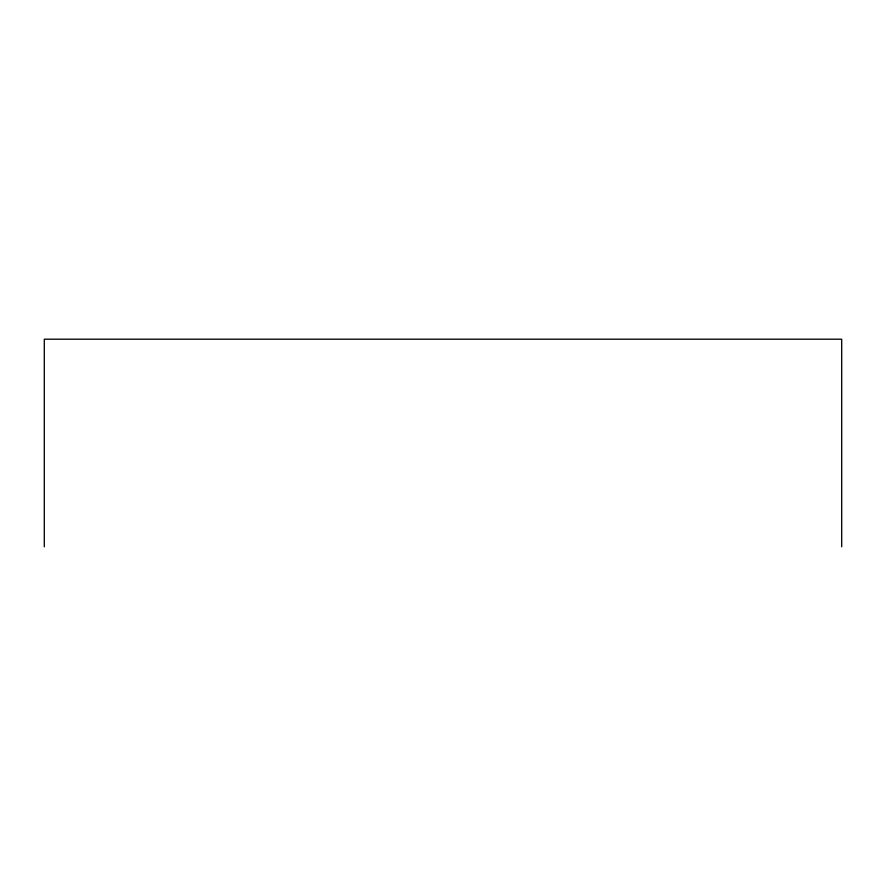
<?xml version="1.0" encoding="UTF-8"?>
<svg xmlns="http://www.w3.org/2000/svg" width="886" height="886" viewBox="0 0 886 886"><rect width="100%" height="100%" fill="white"/><g stroke="black" fill="none" stroke-linecap="round" stroke-linejoin="round"><path stroke-width="1.33" d="M841.7 546.795L841.7 339.205L44.3 339.205L44.3 546.795"/></g></svg>
